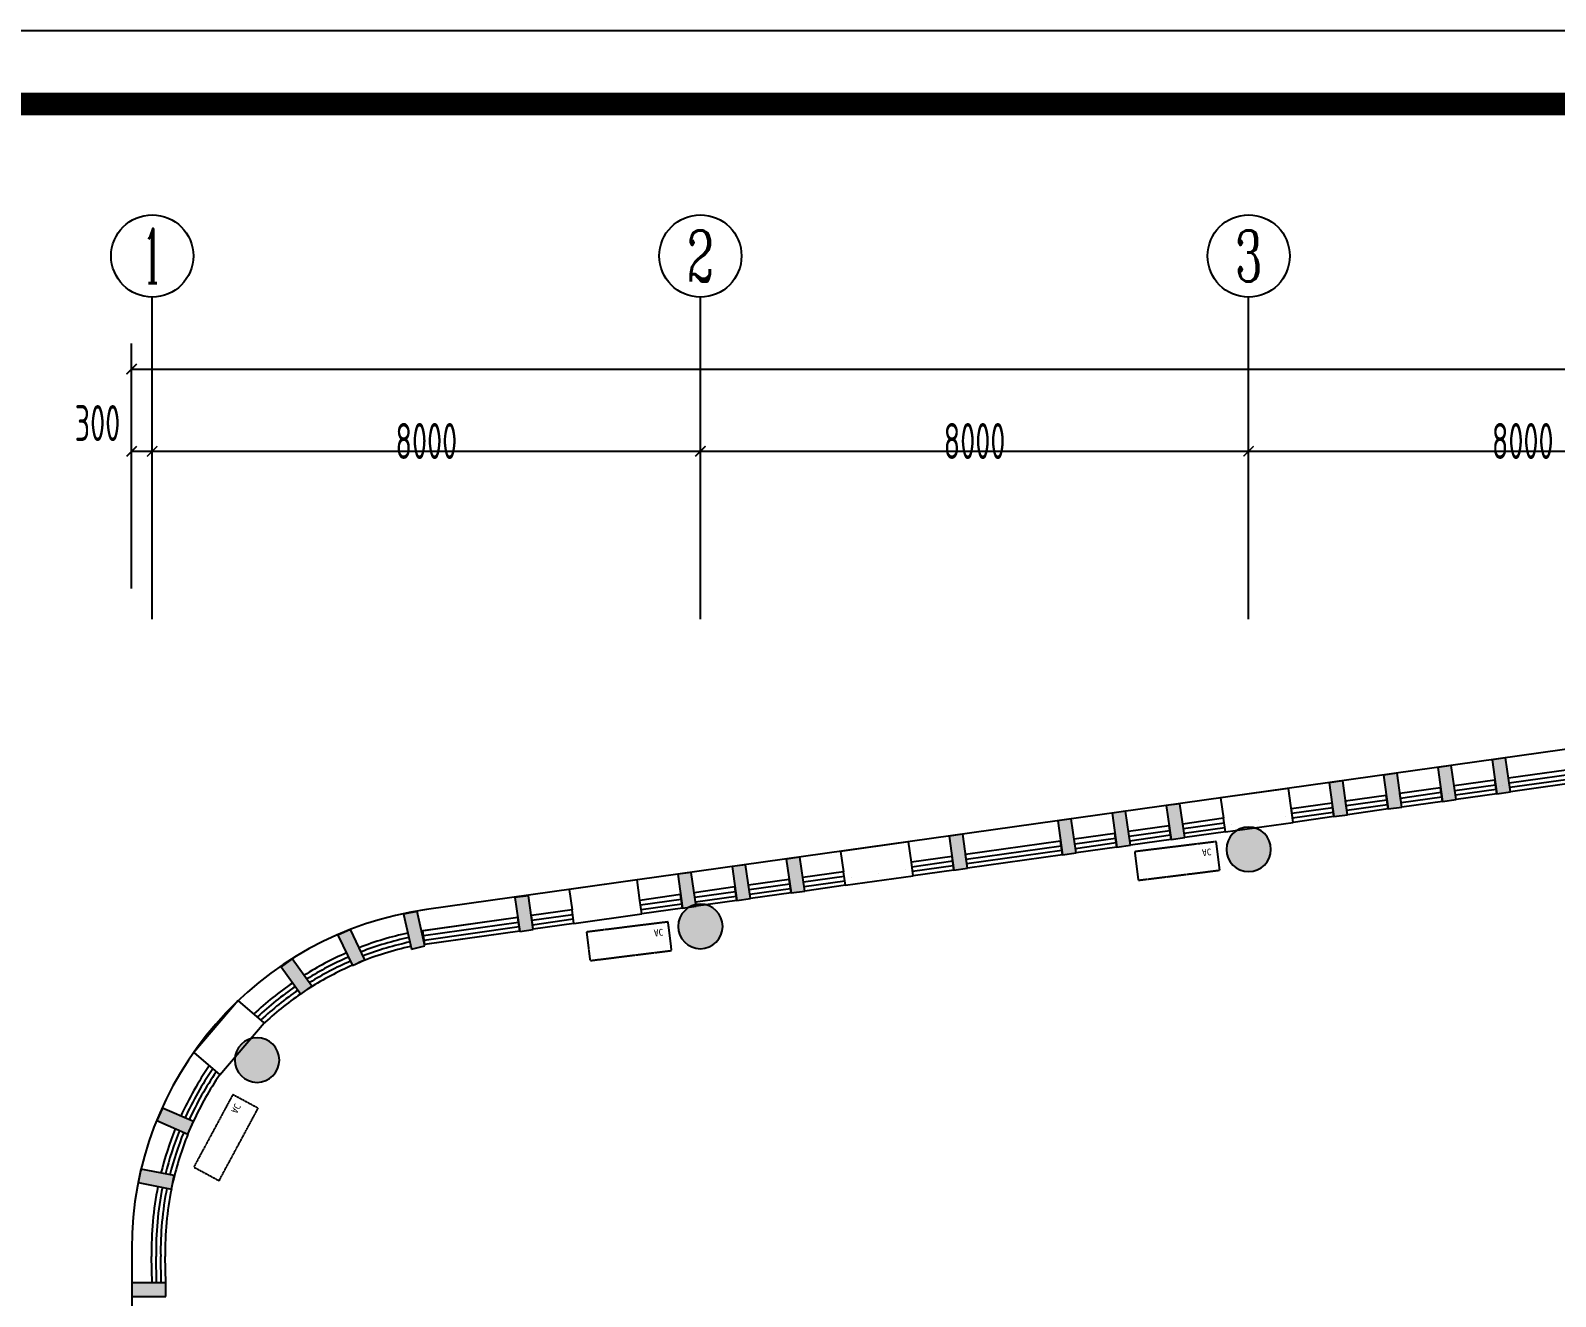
# Model space of a CAD drawing. Header units: inches. Extents: x 871252 to 1312932, y -88801 to 86720.
# Drawn here: x 1055775 to 1078030, y 68250 to 86720 of the extents above; entities that cross this region are included whole.
import ezdxf
from ezdxf.enums import TextEntityAlignment as Align

# ---------------------------------------------------------------- set-up
doc = ezdxf.new("R2010")
doc.units = ezdxf.units.IN
doc.header["$MEASUREMENT"] = 0
doc.linetypes.add('DASH', pattern=[0.35, 0.25, -0.1])
for name, color, linetype in [('AXIS', 3, 'Continuous'), ('AXIS_TEXT', 7, 'Continuous'), ('COLUMN', 6, 'Continuous'), ('CURTWALL', 4, 'Continuous'), ('PUB_HATCH', 8, 'Continuous'), ('STAIR', 6, 'Continuous'), ('WALL', 7, 'Continuous'), ('WINDOW', 3, 'Continuous'), ('外框', 7, 'Continuous'), ('空调', 205, 'Continuous')]:
    doc.layers.add(name, color=color, linetype=linetype)
doc.styles.add('_TCH_AXIS', font='COMPLEX', dxfattribs={"bigfont": 'GBCBIG'})
doc.styles.add('_TCH_DIM_T3', font='TSSDENG', dxfattribs={"width": 0.64, "bigfont": 'TSSDCHN'})
doc.styles.add('COMPLEX', font='stylu.ttf')
doc.styles.add('HZ-1', font='MingLiU.ttf', dxfattribs={"width": 0.8})
doc.dimstyles.new('_TCH_ARCH&&150', dxfattribs={"dimtxt": 525, "dimasz": 150, "dimexe": 375, "dimexo": 450, "dimgap": 150, "dimtad": 1, "dimdec": 0, "dimzin": 0, "dimdsep": 46, "dimtxsty": '_TCH_DIM_T3', "dimblk": 'ARCHTICK', "dimcen": 0.09, "dimclrt": 7, "dimazin": 2, "dimtfac": 1, "dimtdec": 0, "dimtix": 1, "dimtmove": 2, "dimatfit": 3, "dimfxl": 0, "dimtolj": 1, "dimtzin": 0, "dimarcsym": 0})

# ---------------------------------------------------------------- blocks, each defined once
blk = doc.blocks.new('vhjkghkghkl')
at = {"layer": '空调', "linetype": 'DASH', "ltscale": 0.3}
blk.add_lwpolyline([(134071, 540199), (134071, 539779), (132871, 539779), (132871, 540199), (134071, 540199)], close=True, dxfattribs=at)
at = {"layer": '空调', "linetype": 'DASH', "ltscale": 0.3, "style": 'HZ-1'}
blk.add_text('AC', height=100, dxfattribs=at).set_placement((133846, 539867))
blk = doc.blocks.new('_ArchTick')
at = {"color": 0, "linetype": 'ByBlock', "const_width": 0.15}
blk.add_lwpolyline([(-0.5, -0.5), (0.5, 0.5)], dxfattribs=at)
blk = doc.blocks.new('*D79')
at = {"layer": 'AXIS', "color": 0, "lineweight": -2, "transparency": 16777216}
for p, q in [((1057251, 78579), (1057251, 80956)), ((1057551, 78579), (1057551, 80956)), ((1057251, 80581), (1057551, 80581))]:
    blk.add_line(p, q, dxfattribs=at)
at = {"layer": 'Defpoints', "color": 0, "transparency": 16777216}
for p in [(1057551, 80581), (1057251, 78129), (1057551, 78129)]:
    blk.add_point(p, dxfattribs=at)
at = {"layer": 'AXIS', "color": 0, "lineweight": -2, "transparency": 16777216, "xscale": 150, "yscale": 150, "zscale": 150, "rotation": 180}
blk.add_blockref('_ArchTick', (1057251, 80581), dxfattribs=at)
at = {"layer": 'AXIS', "color": 0, "lineweight": -2, "transparency": 16777216, "xscale": 150, "yscale": 150, "zscale": 150}
blk.add_blockref('_ArchTick', (1057551, 80581), dxfattribs=at)
at = {"layer": 'AXIS', "color": 7, "transparency": 16777216, "insert": (1056752, 80993), "char_height": 525, "attachment_point": 5, "style": '_TCH_DIM_T3'}
blk.add_mtext('\\A1;300', dxfattribs=at)
blk = doc.blocks.new('*D80')
at = {"layer": 'AXIS', "color": 0, "lineweight": -2, "transparency": 16777216}
for p, q in [((1057551, 78579), (1057551, 80956)), ((1065551, 78579), (1065551, 80956)), ((1057551, 80581), (1065551, 80581))]:
    blk.add_line(p, q, dxfattribs=at)
at = {"layer": 'Defpoints', "color": 0, "transparency": 16777216}
for p in [(1065551, 80581), (1057551, 78129), (1065551, 78129)]:
    blk.add_point(p, dxfattribs=at)
at = {"layer": 'AXIS', "color": 0, "lineweight": -2, "transparency": 16777216, "xscale": 150, "yscale": 150, "zscale": 150, "rotation": 180}
blk.add_blockref('_ArchTick', (1057551, 80581), dxfattribs=at)
at = {"layer": 'AXIS', "color": 0, "lineweight": -2, "transparency": 16777216, "xscale": 150, "yscale": 150, "zscale": 150}
blk.add_blockref('_ArchTick', (1065551, 80581), dxfattribs=at)
at = {"layer": 'AXIS', "color": 7, "transparency": 16777216, "insert": (1061551, 80731), "char_height": 525, "attachment_point": 5, "style": '_TCH_DIM_T3'}
blk.add_mtext('\\A1;8000', dxfattribs=at)
blk = doc.blocks.new('*D81')
at = {"layer": 'AXIS', "color": 0, "lineweight": -2, "transparency": 16777216}
for p, q in [((1065551, 78579), (1065551, 80956)), ((1073551, 78579), (1073551, 80956)), ((1065551, 80581), (1073551, 80581))]:
    blk.add_line(p, q, dxfattribs=at)
at = {"layer": 'Defpoints', "color": 0, "transparency": 16777216}
for p in [(1073551, 80581), (1065551, 78129), (1073551, 78129)]:
    blk.add_point(p, dxfattribs=at)
at = {"layer": 'AXIS', "color": 0, "lineweight": -2, "transparency": 16777216, "xscale": 150, "yscale": 150, "zscale": 150, "rotation": 180}
blk.add_blockref('_ArchTick', (1065551, 80581), dxfattribs=at)
at = {"layer": 'AXIS', "color": 0, "lineweight": -2, "transparency": 16777216, "xscale": 150, "yscale": 150, "zscale": 150}
blk.add_blockref('_ArchTick', (1073551, 80581), dxfattribs=at)
at = {"layer": 'AXIS', "color": 7, "transparency": 16777216, "insert": (1069551, 80731), "char_height": 525, "attachment_point": 5, "style": '_TCH_DIM_T3'}
blk.add_mtext('\\A1;8000', dxfattribs=at)
blk = doc.blocks.new('*D82')
at = {"layer": 'AXIS', "color": 0, "lineweight": -2, "transparency": 16777216}
for p, q in [((1073551, 78579), (1073551, 80956)), ((1081551, 78579), (1081551, 80956)), ((1073551, 80581), (1081551, 80581))]:
    blk.add_line(p, q, dxfattribs=at)
at = {"layer": 'Defpoints', "color": 0, "transparency": 16777216}
for p in [(1081551, 80581), (1073551, 78129), (1081551, 78129)]:
    blk.add_point(p, dxfattribs=at)
at = {"layer": 'AXIS', "color": 0, "lineweight": -2, "transparency": 16777216, "xscale": 150, "yscale": 150, "zscale": 150, "rotation": 180}
blk.add_blockref('_ArchTick', (1073551, 80581), dxfattribs=at)
at = {"layer": 'AXIS', "color": 0, "lineweight": -2, "transparency": 16777216, "xscale": 150, "yscale": 150, "zscale": 150}
blk.add_blockref('_ArchTick', (1081551, 80581), dxfattribs=at)
at = {"layer": 'AXIS', "color": 7, "transparency": 16777216, "insert": (1077551, 80731), "char_height": 525, "attachment_point": 5, "style": '_TCH_DIM_T3'}
blk.add_mtext('\\A1;8000', dxfattribs=at)
blk = doc.blocks.new('*D88')
at = {"layer": 'AXIS', "color": 0, "lineweight": -2, "transparency": 16777216}
for p, q in [((1057251, 78579), (1057251, 82156)), ((1110851, 78579), (1110851, 82156)), ((1057251, 81781), (1110851, 81781))]:
    blk.add_line(p, q, dxfattribs=at)
at = {"layer": 'Defpoints', "color": 0, "transparency": 16777216}
for p in [(1110851, 81781), (1057251, 78129), (1110851, 78129)]:
    blk.add_point(p, dxfattribs=at)
at = {"layer": 'AXIS', "color": 0, "lineweight": -2, "transparency": 16777216, "xscale": 150, "yscale": 150, "zscale": 150, "rotation": 180}
blk.add_blockref('_ArchTick', (1057251, 81781), dxfattribs=at)
at = {"layer": 'AXIS', "color": 0, "lineweight": -2, "transparency": 16777216, "xscale": 150, "yscale": 150, "zscale": 150}
blk.add_blockref('_ArchTick', (1110851, 81781), dxfattribs=at)
at = {"layer": 'AXIS', "color": 7, "transparency": 16777216, "insert": (1084051, 81931), "char_height": 525, "attachment_point": 5, "style": '_TCH_DIM_T3'}
blk.add_mtext('\\A1;53600', dxfattribs=at)
blk = doc.blocks.new('_AXISO')
blk.add_circle((0, 0), 0.5)
at = {"layer": 'AXIS_TEXT', "style": 'COMPLEX', "width": 1.041667}
blk.add_attdef('A', text='', height=0.56, dxfattribs=at).set_placement((-0.25, -0.28), (0.25, -0.28), align=Align.FIT)
blk = doc.blocks.new('$TCHSYS$WIN2D')
for p, q in [((-0.5, 0.5), (0.5, 0.5)), ((-0.5, 0.5), (-0.5, -0.5)), ((0.5, 0.5), (0.5, -0.5)), ((0.5, 0.167), (-0.5, 0.167)), ((0.5, -0.167), (-0.5, -0.167)), ((-0.5, -0.5), (0.5, -0.5))]:
    blk.add_line(p, q)

msp = doc.modelspace()

# ---------------------------------------------------------------- hatches: boundary and pattern name
at = {"layer": 'PUB_HATCH'}
for points in [[(1076579.1, 75501.4), (1076509.5, 75996.5), (1076311.4, 75968.7), (1076381, 75473.6)], [(1077371.3, 75612.7), (1077301.7, 76107.9), (1077103.7, 76080), (1077173.2, 75584.9)], [(1074994.7, 75278.7), (1074925.1, 75773.9), (1074727, 75746), (1074796.6, 75250.9)], [(1075786.9, 75390.1), (1075717.3, 75885.2), (1075519.2, 75857.4), (1075588.8, 75362.2)], [(1071825.8, 74833.4), (1071756.2, 75328.5), (1071558.2, 75300.7), (1071627.7, 74805.5)], [(1072618, 74944.7), (1072548.4, 75439.8), (1072350.4, 75412), (1072420, 74916.9)], [(1071033.6, 74722), (1070964, 75217.2), (1070765.9, 75189.3), (1070835.5, 74694.2)], [(1073876.2, 74772.9, 1), (1073226.2, 74772.9, 1)], [(1069449.2, 74499.4), (1069379.6, 74994.5), (1069181.5, 74966.7), (1069251.1, 74471.5)], [(1067072.5, 74165.3), (1067002.9, 74660.5), (1066804.9, 74632.6), (1066874.5, 74137.5)], [(1065488.1, 73942.7), (1065418.5, 74437.8), (1065220.4, 74410), (1065290, 73914.8)], [(1066280.3, 74054), (1066210.7, 74549.1), (1066012.7, 74521.3), (1066082.2, 74026.2)], [(1063112.3, 73602.5), (1063042.7, 74097.6), (1062844.7, 74069.8), (1062914.3, 73574.7)], [(1065876.2, 73648.6, 1), (1065226.2, 73648.6, 1)], [(1061530, 73365.5), (1061415.9, 73866.6), (1061219.4, 73828.6), (1061336.3, 73316.1)], [(1060654.3, 73163.2), (1060443.8, 73605.4), (1060260.5, 73521.6), (1060473.5, 73077.1)], [(1059431.3, 73059.6), (1059721, 72661.7), (1059882.7, 72779.4), (1059593, 73177.3)], [(1059406.4, 71699, 1), (1058756.4, 71699, 1)], [(1057619.7, 70815.2), (1058072, 70617.5), (1058152, 70800.8), (1057699.8, 70998.5)], [(1057348.3, 69911.7), (1057832.8, 69817.3), (1057871, 70013.6), (1057386.5, 70108)], [(1057251.2, 68249.7), (1057751.2, 68249.7), (1057751.2, 68449.7), (1057251.2, 68449.7)]]:
    msp.add_hatch(color=256, dxfattribs=at).paths.add_polyline_path(points)

# ---------------------------------------------------------------- linework, layer by layer
at = {"layer": 'AXIS'}
for p, q in [((1057551.2, 78129.5), (1057551.2, 82830.7)), ((1065551.2, 78129.5), (1065551.2, 82830.7)), ((1073551.2, 78129.5), (1073551.2, 82830.7))]:
    msp.add_line(p, q, dxfattribs=at)
at = {"layer": 'COLUMN'}
for p, q in [((1076509.5, 75996.5), (1076311.4, 75968.7)), ((1076311.4, 75968.7), (1076381, 75473.6)), ((1076579.1, 75501.4), (1076509.5, 75996.5)), ((1077301.7, 76107.9), (1077103.7, 76080)), ((1077103.7, 76080), (1077173.2, 75584.9)), ((1077371.3, 75612.7), (1077301.7, 76107.9)), ((1074925.1, 75773.9), (1074727, 75746)), ((1074727, 75746), (1074796.6, 75250.9)), ((1074994.7, 75278.7), (1074925.1, 75773.9)), ((1075717.3, 75885.2), (1075519.2, 75857.4)), ((1075519.2, 75857.4), (1075588.8, 75362.2)), ((1075786.9, 75390.1), (1075717.3, 75885.2)), ((1074132.9, 75662.5), (1073142.6, 75523.4)), ((1073142.6, 75523.4), (1073184.3, 75226.3)), ((1074202.4, 75167.4), (1074132.9, 75662.5)), ((1076381, 75473.6), (1076579.1, 75501.4)), ((1077173.2, 75584.9), (1077371.3, 75612.7)), ((1071756.2, 75328.5), (1071558.2, 75300.7)), ((1071558.2, 75300.7), (1071627.7, 74805.5)), ((1071825.8, 74833.4), (1071756.2, 75328.5)), ((1072548.4, 75439.8), (1072350.4, 75412)), ((1072350.4, 75412), (1072420, 74916.9)), ((1072618, 74944.7), (1072548.4, 75439.8)), ((1074796.6, 75250.9), (1074994.7, 75278.7)), ((1075588.8, 75362.2), (1075786.9, 75390.1)), ((1070964, 75217.2), (1070765.9, 75189.3)), ((1070765.9, 75189.3), (1070835.5, 74694.2)), ((1071033.6, 74722), (1070964, 75217.2)), ((1073212.2, 75028.2), (1074202.4, 75167.4)), ((1068587.4, 74883.2), (1067597.1, 74744)), ((1068629.1, 74586.1), (1068587.4, 74883.2)), ((1069379.6, 74994.5), (1069181.5, 74966.7)), ((1069181.5, 74966.7), (1069251.1, 74471.5)), ((1069449.2, 74499.4), (1069379.6, 74994.5)), ((1071627.7, 74805.5), (1071825.8, 74833.4)), ((1072420, 74916.9), (1072618, 74944.7)), ((1067002.9, 74660.5), (1066804.9, 74632.6)), ((1066804.9, 74632.6), (1066874.5, 74137.5)), ((1067072.5, 74165.3), (1067002.9, 74660.5)), ((1067597.1, 74744), (1067638.8, 74446.9)), ((1070835.5, 74694.2), (1071033.6, 74722)), ((1065418.5, 74437.8), (1065220.4, 74410)), ((1065220.4, 74410), (1065290, 73914.8)), ((1065488.1, 73942.7), (1065418.5, 74437.8)), ((1066210.7, 74549.1), (1066012.7, 74521.3)), ((1066012.7, 74521.3), (1066082.2, 74026.2)), ((1066280.3, 74054), (1066210.7, 74549.1)), ((1067666.7, 74248.8), (1068656.9, 74388)), ((1069251.1, 74471.5), (1069449.2, 74499.4)), ((1064626.3, 74326.5), (1063636, 74187.3)), ((1063636, 74187.3), (1063677.8, 73890.2)), ((1064668, 74029.4), (1064626.3, 74326.5)), ((1066874.5, 74137.5), (1067072.5, 74165.3)), ((1063042.7, 74097.6), (1062844.7, 74069.8)), ((1062844.7, 74069.8), (1062914.3, 73574.7)), ((1063112.3, 73602.5), (1063042.7, 74097.6)), ((1065290, 73914.8), (1065488.1, 73942.7)), ((1066082.2, 74026.2), (1066280.3, 74054)), ((1061415.9, 73866.6), (1061219.4, 73828.6)), ((1061219.4, 73828.6), (1061336.3, 73316.1)), ((1061530, 73365.5), (1061415.9, 73866.6)), ((1063705.6, 73692.2), (1064695.9, 73831.3)), ((1060443.8, 73605.4), (1060260.5, 73521.6)), ((1060260.5, 73521.6), (1060473.5, 73077.1)), ((1060654.3, 73163.2), (1060443.8, 73605.4)), ((1062914.3, 73574.7), (1063112.3, 73602.5)), ((1061336.3, 73316.1), (1061530, 73365.5)), ((1059593, 73177.3), (1059431.3, 73059.6)), ((1059431.3, 73059.6), (1059721, 72661.7)), ((1059882.7, 72779.4), (1059593, 73177.3)), ((1060473.5, 73077.1), (1060654.3, 73163.2)), ((1059721, 72661.7), (1059882.7, 72779.4)), ((1058806.3, 72568.2), (1058156.2, 71808.4)), ((1059186.2, 72243.1), (1058806.3, 72568.2)), ((1058536, 71483.3), (1059186.2, 72243.1)), ((1058156.2, 71808.4), (1058536, 71483.3)), ((1057699.8, 70998.5), (1057619.7, 70815.2)), ((1058152, 70800.8), (1057699.8, 70998.5)), ((1057619.7, 70815.2), (1058072, 70617.5)), ((1058072, 70617.5), (1058152, 70800.8)), ((1057386.5, 70108), (1057348.3, 69911.7)), ((1057871, 70013.6), (1057386.5, 70108)), ((1057348.3, 69911.7), (1057832.8, 69817.3)), ((1057832.8, 69817.3), (1057871, 70013.6)), ((1057751.2, 68449.7), (1057251.2, 68449.7)), ((1057251.2, 68449.7), (1057251.2, 68249.7)), ((1057751.2, 68249.7), (1057751.2, 68449.7)), ((1057251.2, 68249.7), (1057751.2, 68249.7))]:
    msp.add_line(p, q, dxfattribs=at)
for centre, start, end in [((1073551.2, 74772.9), 0, 180), ((1073551.2, 74772.9), 180, 0), ((1065551.2, 73648.6), 0, 180), ((1065551.2, 73648.6), 180, 0), ((1059081.4, 71699), 0, 180), ((1059081.4, 71699), 180, 0)]:
    msp.add_arc(centre, 325, start, end, dxfattribs=at)
at = {"layer": 'CURTWALL'}
for p, q in [((1074089.5, 75252.5), (1074089.5, 75252.5)), ((1073297.3, 75141.2), (1073297.3, 75141.2)), ((1073693.4, 75196.8), (1073693.4, 75196.8)), ((1067751.8, 74361.8), (1067751.8, 74361.8)), ((1068147.9, 74417.5), (1068147.9, 74417.5)), ((1068544, 74473.1), (1068544, 74473.1)), ((1057549, 68449.7), (1057541, 68831.1)), ((1057615.7, 68449.7), (1057607.6, 68832.4)), ((1057682.4, 68449.7), (1057674.3, 68833.7)), ((1057749.1, 68449.7), (1057740.9, 68835))]:
    msp.add_line(p, q, dxfattribs=at)
for radius, start, end in [(4744.6, 102.19492, 111.17654), (4677.9, 102.18558, 111.11549), (4744.6, 113.60488, 122.03207), (4544.6, 102.16608, 112.19233), (4611.2, 102.17597, 111.05266), (4677.9, 113.57631, 121.9747), (4611.2, 113.54691, 121.91568), (4544.6, 113.51665, 122.35991), (4744.6, 124.45037, 133.21937), (4677.9, 124.42756, 133.13029), (4611.2, 124.40409, 133.03862), (4544.6, 124.37993, 133.31149), (4544.6, 122.35991, 123.11814), (4744.6, 145.31797, 155.5039), (4677.9, 145.40198, 155.49125), (4611.2, 145.48843, 155.47823), (4544.6, 145.57743, 155.46483), (4744.6, 157.91933, 166.13662), (4677.9, 157.94111, 166.09603), (4611.2, 157.96352, 166.05425), (4544.6, 157.98659, 167.13807), (4544.6, 167.13807, 167.28176), (4744.6, 168.553, 181.00474), (4677.9, 168.54688, 181.00327), (4611.2, 168.54058, 181.00177), (4544.6, 168.53409, 181.00024)]:
    msp.add_arc((1062284.8, 68914.3), radius, start, end, dxfattribs=at)
at = {"layer": 'STAIR'}
msp.add_lwpolyline([(1101316.6, 56749.7), (1095549.2, 74500, 0.3639702), (1090098, 77906.3), (1081481.2, 76695.3), (1061555.3, 73894.9, 0.3738847), (1057251.2, 68943.5), (1057251.2, 58049.7)], format="xyb", dxfattribs=at)
at = {"layer": 'WALL'}
for p, q in [((1077159.3, 75683.9), (1077159.3, 75683.9)), ((1077208.8, 75690.9), (1077208.8, 75690.9)), ((1077258.4, 75697.9), (1077258.4, 75697.9)), ((1076367.1, 75572.6), (1076367.1, 75572.6)), ((1076466.1, 75586.5), (1076466.1, 75586.5)), ((1076565.2, 75600.4), (1076565.2, 75600.4)), ((1062885.4, 73778.8), (1061481.1, 73580.4)), ((1062913.4, 73580.8), (1062885.4, 73778.8)), ((1062913.4, 73580.8), (1061525.6, 73384.7))]:
    msp.add_line(p, q, dxfattribs=at)
at = {"layer": '外框', "lineweight": -2}
msp.add_line((1039900.8, 86720.3), (1153106, 86720.3), dxfattribs=at)
at = {"layer": '外框', "lineweight": -2, "const_width": 330.9}
msp.add_lwpolyline([(1044299, 8435.7), (1148539.6, 8435.7, 0.4142136), (1151848.8, 11744.9), (1151848.8, 82339.2, 0.4142136), (1148539.6, 85648.4), (1044299, 85648.4, 0.4142136), (1040989.8, 82339.2), (1040989.8, 11744.9, 0.4142136)], format="xyb", close=True, dxfattribs=at)

# ---------------------------------------------------------------- block references
at = {"layer": 'AXIS'}
ref = msp.add_blockref('_AXISO', (1057551.2, 83430.7), dxfattribs=dict(at, xscale=1200, yscale=1200, zscale=1200))
ref.add_attrib('A', '1', dxfattribs={"layer": 'AXIS_TEXT', "height": 794.6, "style": '_TCH_AXIS', "width": 0.8}).set_placement((1057415, 83033.4), (1057687.4, 83033.4), align=Align.FIT)
ref = msp.add_blockref('_AXISO', (1065551.2, 83430.7), dxfattribs=dict(at, xscale=1200, yscale=1200, zscale=1200))
ref.add_attrib('A', '2', dxfattribs={"layer": 'AXIS_TEXT', "height": 741.2, "style": '_TCH_AXIS', "width": 0.8}).set_placement((1065353.5, 83060.1), (1065748.8, 83060.1), align=Align.FIT)
ref = msp.add_blockref('_AXISO', (1073551.2, 83430.7), dxfattribs=dict(at, xscale=1200, yscale=1200, zscale=1200))
ref.add_attrib('A', '3', dxfattribs={"layer": 'AXIS_TEXT', "height": 741.2, "style": '_TCH_AXIS', "width": 0.8}).set_placement((1073353.5, 83060.1), (1073748.8, 83060.1), align=Align.FIT)
at = {"layer": 'WINDOW', "yscale": 200}
for p, xscale, zscale, rotation in [((1078050.6, 75809.2), 1399.999999999996, 1400, 187.9999999759928), ((1076070, 75530.8), 599.9999999999633, 600, 187.9999999759916), ((1076862.3, 75642.2), 599.9999999999633, 600, 187.9999999759916), ((1074485.6, 75308.2), 599.9999999999633, 600, 187.9999999759916), ((1075277.8, 75419.5), 599.9999999999794, 600, 187.9999999760026), ((1072901.2, 75085.5), 599.9999999999633, 600, 187.9999999759916), ((1071316.7, 74862.8), 599.999999999947, 600, 187.9999999759806), ((1072109, 74974.2), 599.9999999999633, 600, 187.9999999759916), ((1070128.4, 74695.8), 1399.999999999964, 1400, 187.9999999759833), ((1068940.1, 74528.8), 599.999999999947, 600, 187.9999999759806), ((1066563.5, 74194.8), 600.000000000099, 600, 187.9999999772023), ((1067355.7, 74306.1), 600.0000000001153, 600, 187.9999999772132), ((1064979, 73972.1), 600.0000000001153, 600, 187.9999999772132), ((1065771.2, 74083.4), 599.9999999998847, 600, 187.9999999772163), ((1063394.6, 73749.4), 600.0000000001153, 600, 187.9999999772132), ((1062206.4, 73581.9), 1399.999999999932, 1400, 188.0449568246536)]:
    msp.add_blockref('$TCHSYS$WIN2D', p, dxfattribs=dict(at, xscale=xscale, zscale=zscale, rotation=rotation))
at = {"layer": '空调', "xscale": -1}
for p, rotation in [((873630.6, 594074.8), 187.065594351289), ((865630.8, 592903), 187.065594351289), ((519910.7, 209085.5), 241.6963595535297)]:
    msp.add_blockref('vhjkghkghkl', p, dxfattribs=dict(at, rotation=rotation))

# ---------------------------------------------------------------- dimensions: what is measured, and where the dimension line sits
at = {"layer": 'AXIS'}
for p1, p2, distance, picture, middle in [((1057251.2, 78129.5), (1110851.2, 78129.5), 3651.2, '*D88', (1084051.2, 81930.7)), ((1057551.2, 78129.5), (1065551.2, 78129.5), 2451.2, '*D80', (1061551.2, 80730.7)), ((1065551.2, 78129.5), (1073551.2, 78129.5), 2451.2, '*D81', (1069551.2, 80730.7)), ((1073551.2, 78129.5), (1081551.2, 78129.5), 2451.2, '*D82', (1077551.2, 80730.7))]:
    dim = msp.add_aligned_dim(p1=p1, p2=p2, distance=distance, dimstyle='_TCH_ARCH&&150', dxfattribs=at)
    dim.commit()
    dim.dimension.update_dxf_attribs({"geometry": picture, "text_midpoint": middle})
dim = msp.add_linear_dim(base=(1057551.2, 80580.7), p1=(1057251.2, 78129.5), p2=(1057551.2, 78129.5), angle=0, dimstyle='_TCH_ARCH&&150', dxfattribs=at)
dim.commit()
dim.dimension.update_dxf_attribs({"geometry": '*D79', "text_midpoint": (1056752.3, 80993.2), "dimtype": 161})

doc.saveas('drawing.dxf')
